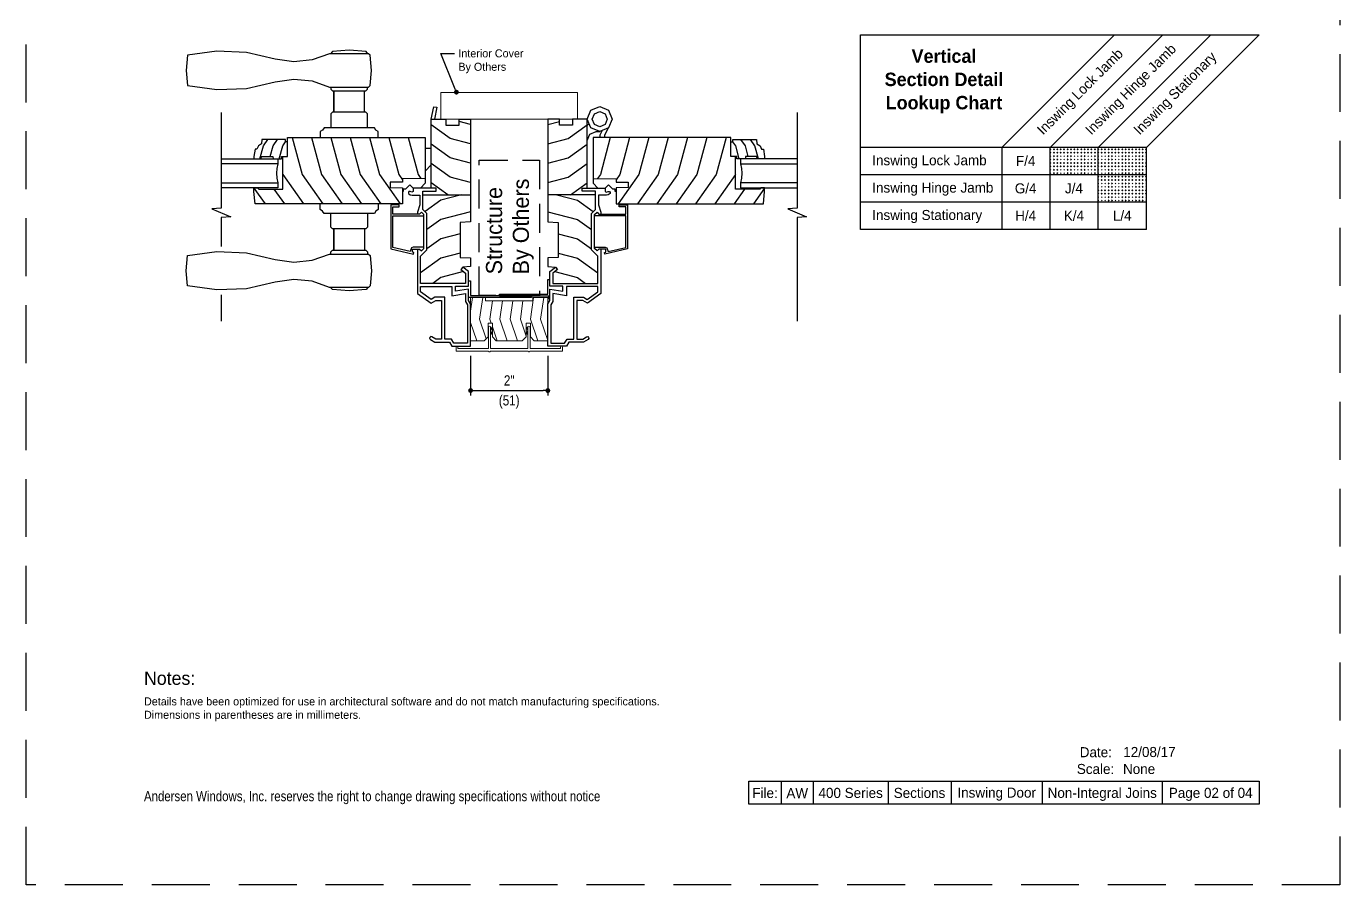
# Model space of a CAD drawing. Extents: x 0 to 204, y 0 to 88.
# Drawn here: x 34 to 68, y 44 to 66.22 of the extents above; entities that cross this region are included whole.
import ezdxf

# ---------------------------------------------------------------- set-up
doc = ezdxf.new("R2010")
doc.units = 0
doc.header["$LTSCALE"] = 6
doc.header["$MEASUREMENT"] = 0
doc.set_wipeout_variables(frame=1)
doc.linetypes.add('DASHED', pattern=[0.75, 0.5, -0.25])
doc.linetypes.add('HIDDEN2', pattern=[0.1875, 0.125, -0.0625])
doc.layers.get('0').update_dxf_attribs({"linetype": 'CONTINUOUS'})
doc.layers.get('Defpoints').update_dxf_attribs({"linetype": 'CONTINUOUS'})
for name, color, linetype in [('A-ANNO-DIMS', 3, 'CONTINUOUS'), ('A-ANNO-TEXT', 4, 'CONTINUOUS'), ('A-DETL-MBND', 8, 'CONTINUOUS')]:
    doc.layers.add(name, color=color, linetype=linetype)
doc.layers.add('A-DETL-MCUT', color=6, linetype='CONTINUOUS', lineweight=20)
doc.layers.add('A-DETL-PATT', color=8, linetype='CONTINUOUS', lineweight=5)
doc.layers.add('PLOT VIEW', color=1, linetype='DASHED', plot=False)
doc.styles.add('ADF Text', font='FRABK.TTF', dxfattribs={"width": 0.85})
doc.dimstyles.new('ADF 3 inches equals 1 foot', dxfattribs={"dimtxt": 0.265625, "dimasz": 0.125, "dimexe": 0.125, "dimexo": 0.25, "dimgap": 0.125, "dimtad": 1, "dimdec": 6, "dimzin": 3, "dimdsep": 46, "dimlunit": 4, "dimtxsty": 'ADF Text', "dimblk": 'DOT', "dimcen": 0, "dimclrd": 256, "dimclre": 256, "dimclrt": 256, "dimadec": 0, "dimazin": 0, "dimtfac": 0.7, "dimtdec": 6, "dimtix": 1, "dimtmove": 0, "dimatfit": 0, "dimldrblk": 'DOT', "dimfxl": 0, "dimfrac": 1, "dimtolj": 1, "dimtzin": 4, "dimlwd": -1, "dimlwe": -1, "dimarcsym": 0})

# ---------------------------------------------------------------- blocks, each defined once
blk = doc.blocks.new('2inch Mull Cover')
at = {"layer": 'A-DETL-MCUT'}
for points in [[(0.493, -1.89, 1), (0.493, -1.838), (-0.059, -1.838), (-0.059, -0.866), (0.493, -0.866, 1), (0.493, -0.814), (-0.059, -0.814), (-0.059, -0.024), (-0.024, -0.024, 1.000026), (-0.024, 0.023), (-0.126, 0.023), (-0.126, -0.817, 1), (-0.126, -0.863), (-0.126, -1.841, 1), (-0.126, -1.887), (-0.126, -2.727), (-0.024, -2.727, 1), (-0.024, -2.68), (-0.059, -2.68), (-0.059, -1.89), (0.493, -1.89)], [(0.343, -0.866), (0.319, -0.886, 1), (0.339, -0.908), (0.39, -0.866)], [(0.452, -0.866), (0.428, -0.886, 1), (0.448, -0.908), (0.5, -0.865)], [(0.343, -1.838), (0.319, -1.817, -1), (0.339, -1.795), (0.39, -1.838)], [(0.452, -1.838), (0.428, -1.817, -1), (0.448, -1.795), (0.5, -1.838)]]:
    blk.add_lwpolyline(points, format="xyb", dxfattribs=at)
blk.add_lwpolyline([(0.24, -0.915), (0.593, -0.915), (0.593, -0.804), (0.24, -0.804), (0.14, -0.704), (0.14, -0.352), (1.265, -0.352), (1.265, -0.742), (1.171, -0.742), (1.171, -1.961), (1.265, -1.961), (1.265, -2.352), (0.14, -2.352), (0.14, -1.999), (0.24, -1.899), (0.593, -1.899), (0.593, -1.788), (0.24, -1.788), (0.14, -1.688), (0.14, -1.015)], close=True, dxfattribs=at)
for points in [[(0.343, -0.814), (0.332, -0.804)], [(0.379, -0.804), (0.39, -0.814)], [(0.452, -0.814), (0.441, -0.804)], [(0.488, -0.804), (0.5, -0.814)], [(0.343, -1.89), (0.332, -1.899)], [(0.379, -1.899), (0.39, -1.89)], [(0.452, -1.89), (0.441, -1.899)], [(0.488, -1.899), (0.5, -1.889)]]:
    blk.add_lwpolyline(points, dxfattribs=at)
at = {"layer": 'A-DETL-PATT'}
for points in [[(0.614, -0.352), (0.14, -0.51)], [(1.265, -0.665), (0.702, -0.586), (0.192, -0.756)], [(1.265, -0.402), (0.91, -0.352)], [(0.505, -0.915), (0.14, -1.037)], [(1.171, -0.915), (0.702, -0.849), (0.593, -0.886)], [(1.171, -1.179), (0.702, -1.113), (0.14, -1.3)], [(1.171, -1.442), (0.702, -1.376), (0.14, -1.564)], [(1.171, -1.706), (0.702, -1.64), (0.258, -1.788)], [(1.265, -1.983), (0.702, -1.903), (0.14, -2.091)], [(1.265, -2.246), (0.702, -2.166), (0.147, -2.352)]]:
    blk.add_lwpolyline(points, dxfattribs=at)
blk = doc.blocks.new('_DOT')
at = {"color": 0, "linetype": 'ByBlock'}
blk.add_line((-0.5, 0), (-1, 0), dxfattribs=at)
at = {"color": 0, "linetype": 'ByBlock', "const_width": 0.5}
blk.add_lwpolyline([(-0.25, 0, 1), (0.25, 0, 1)], format="xyb", close=True, dxfattribs=at)
blk = doc.blocks.new('*D143')
at = {"layer": 'A-ANNO-DIMS', "transparency": 16777216}
for p, q in [((45.501, 57.687), (45.501, 56.666)), ((47.501, 57.687), (47.501, 56.666)), ((45.626, 56.791), (47.376, 56.791))]:
    blk.add_line(p, q, dxfattribs=at)
at = {"layer": 'Defpoints', "color": 0, "transparency": 16777216}
for p in [(45.501, 57.937), (47.501, 57.937), (47.501, 56.791)]:
    blk.add_point(p, dxfattribs=at)
at = {"layer": 'A-ANNO-DIMS', "transparency": 16777216, "xscale": 0.125, "yscale": 0.125, "zscale": 0.125, "rotation": 180}
blk.add_blockref('_DOT', (45.501, 56.791), dxfattribs=at)
at = {"layer": 'A-ANNO-DIMS', "transparency": 16777216, "xscale": 0.125, "yscale": 0.125, "zscale": 0.125}
blk.add_blockref('_DOT', (47.501, 56.791), dxfattribs=at)
at = {"layer": 'A-ANNO-DIMS', "transparency": 16777216, "attachment_point": 5, "style": 'ADF Text'}
for s, insert, char_height in [('\\A1;2"', (46.501, 57.052), 0.2656), ('\\A1;\\f [;\\fFranklin Gothic Book;(51)\\f]', (46.501, 56.497), 0.26562)]:
    blk.add_mtext(s, dxfattribs=dict(at, insert=insert, char_height=char_height))
blk = doc.blocks.new('400 Series Join Details')
at = {"layer": 'PLOT VIEW'}
blk.add_lwpolyline([(0, 88), (68, 88), (68, 0), (0, 0)], close=True, dxfattribs=at)
at = {"layer": 'A-ANNO-TEXT', "line_spacing_factor": 1.04, "style": 'ADF Text'}
for s, insert, char_height, width, attachment_point in [('{\\W1;Notes:}', (6.094, 11.033), 0.6875, 51.39159, 1), ('Andersen Windows, Inc. reserves the right to change drawing specifications without notice', (6.094, 4.167), 0.52083, 27.81901, 7)]:
    blk.add_mtext(s, dxfattribs=dict(at, insert=insert, char_height=char_height, width=width, attachment_point=attachment_point))
at = {"layer": 'A-ANNO-TEXT', "style": 'ADF Text'}
for s, insert, char_height, width, attachment_point in [('\\pi-1.25,l1.25,t1.25;{\\W1;Details have been optimized for use in architectural software and do not match manufacturing specifications.\\PDimensions in parentheses are in millimeters.}', (6.094, 9.699), 0.416667, 46.70555, 1), ('\\pi0.084198;{\\W1;Date:\\P\\pi-0.065756;Scale:}', (54.456, 5.725), 0.52083, 1.80988, 7), ('{\\W1;12/08/17\\P1 1/2" (38) = 1\' (305)}', (56.793, 5.585), 0.52083, 7.33772, 7)]:
    blk.add_mtext(s, dxfattribs=dict(at, insert=insert, char_height=char_height, width=width, attachment_point=attachment_point))
blk = doc.blocks.new('AW Elevation Scale')
blk.add_wipeout([(-5.243, 3.213), (-1.395, 3.213), (-1.395, 2.737), (-5.243, 2.737)]).dxf.layer = 'A-ANNO-TEXT'
at = {"layer": 'A-ANNO-TEXT', "insert": (-5.081, 2.862), "char_height": 0.2604, "width": 1.56424, "attachment_point": 7, "style": 'ADF Text'}
blk.add_mtext('{\\W1;None}', dxfattribs=at)
blk = doc.blocks.new('table block out')
at = {"layer": 'A-ANNO-DIMS'}
h = blk.add_hatch(dxfattribs=at)
h.set_pattern_fill('CROSS', color=145, scale=0.25, angle=45)
h.set_pattern_definition([(45, (-1309.33933, 110.48738), (7e-18, 0.0883883476), [0.03125, -0.09375]), (135, (-1309.317235, 110.48738), (-0.0883883476, 1e-17), [0.03125, -0.09375])])
h.paths.add_polyline_path([(1.25, 0.708), (0, 0.708), (0, 0), (1.25, 0)])
blk = doc.blocks.new('400 Series Interior Casing 27')
at = {"layer": 'A-DETL-MCUT', "color": 145}
blk.add_lwpolyline([(0, 0.688), (-3.531, 0.688), (-3.531, 0), (0, 0)], close=True, dxfattribs=at)
blk = doc.blocks.new('Interior Cover By Others')
at = {"layer": 'A-ANNO-TEXT', "color": 145}
for p, q in [((0.284, -0.313), (-0.428, 1.46)), ((-0.428, 1.46), (0.283, 1.46))]:
    blk.add_line(p, q, dxfattribs=at)
at = {"layer": 'A-ANNO-TEXT', "color": 145, "xscale": 0.2499999999999998, "yscale": 0.2499999999999998, "zscale": 0.2499999999999998, "rotation": 291.8682697234898}
blk.add_blockref('_DOT', (0.377, -0.545), dxfattribs=at)
at = {"layer": 'A-ANNO-TEXT', "color": 145, "insert": (0.477, 1.671), "char_height": 0.41667, "width": 5.27451, "attachment_point": 1, "style": 'ADF Text'}
blk.add_mtext('\\pi-1.25,l1.25,t1.25;{\\W1;Interior Cover\\PBy Others}', dxfattribs=at)

msp = doc.modelspace()

# ---------------------------------------------------------------- linework, layer by layer
at = {"layer": 'A-ANNO-TEXT'}
for p, q in [((55.5944584, 60.9592163), (55.5944584, 65.9999985)), ((55.5944584, 65.9999985), (65.9166686, 65.9999985)), ((59.2508864, 63.0842163), (62.1666686, 65.9999985)), ((60.5008864, 63.0842163), (63.4166686, 65.9999985)), ((61.7508864, 63.0842163), (64.6666686, 65.9999985)), ((63.0008864, 63.0842163), (65.9166686, 65.9999985)), ((63.0008864, 63.0842163), (55.5944584, 63.0842163)), ((59.2508864, 63.0842163), (59.2508864, 60.9592163)), ((60.5008864, 60.9592163), (60.5008864, 63.0842163)), ((61.7508864, 60.9592163), (61.7508864, 63.0842163)), ((63.0008864, 60.9592163), (63.0008864, 63.0842163)), ((63.0008864, 62.3758829), (55.5944584, 62.3758829)), ((63.0008864, 61.6675496), (55.5944584, 61.6675496)), ((63.0008864, 60.9592163), (55.5944584, 60.9592163)), ((53.5399249, 46.6804882), (53.5399249, 46.0833318)), ((54.3732582, 46.6804882), (54.3732582, 46.0833318)), ((56.3066291, 46.6804882), (56.3066291, 46.0833318)), ((57.9393762, 46.6804882), (57.9393762, 46.0833318)), ((60.3002565, 46.6804882), (60.3002565, 46.0833318)), ((63.4037756, 46.6804882), (63.4037756, 46.0833318))]:
    msp.add_line(p, q, dxfattribs=at)
msp.add_lwpolyline([(52.7065915, 46.6804882), (65.9166686, 46.6804882), (65.9166686, 46.0833318), (52.7065915, 46.0833318)], close=True, dxfattribs=at)
at = {"layer": 'A-DETL-MBND', "color": 145}
for p, q in [((41.9650257, 64.5434985), (41.9650257, 63.9934985)), ((42.7550257, 63.9934985), (42.7550257, 64.5434985)), ((48.5170258, 63.649381), (48.5699124, 63.7021918)), ((40.5160258, 62.6624985), (39.0470898, 62.6624985)), ((52.4860258, 62.6624985), (53.9549618, 62.6624985)), ((44.3290258, 62.2804985), (44.3290258, 62.1554985)), ((39.0470898, 62.1624985), (40.5160258, 62.1624985)), ((43.7350258, 61.9504265), (43.7662758, 61.9504265)), ((43.7662758, 61.9504265), (43.7662758, 62.0129265)), ((43.7662758, 62.0129265), (43.8287758, 62.0129265)), ((43.8287758, 62.0129265), (43.9310825, 62.1164622)), ((44.0160258, 62.0304985), (43.9310825, 62.1164622)), ((44.3290258, 62.1554985), (44.2062745, 62.0304985)), ((53.9549618, 62.1624985), (52.4860258, 62.1624985)), ((41.9650257, 60.4244985), (41.9650257, 60.9744985)), ((42.7550257, 60.9744985), (42.7550257, 60.4244985))]:
    msp.add_line(p, q, dxfattribs=at)
for points in [[(38.9325303, 64.5782262), (39.6993065, 64.6117965), (40.4472132, 64.7841572), (40.9226749, 64.8513999), (41.4004829, 64.8035987), (41.8532006, 64.6434985), (42.858802, 64.6434985), (42.9036297, 64.6845644), (42.9380257, 65.0764985), (42.9036297, 65.4684326), (42.858802, 65.5094985), (41.8532006, 65.5094985), (41.4004829, 65.3493982), (40.9226749, 65.301597), (40.4472132, 65.3688397), (39.6993065, 65.5412005), (38.9325303, 65.5747708), (38.1724218, 65.4684326), (38.1380257, 65.0764985), (38.1724218, 64.6845644)], [(49.0713489, 63.58923), (48.8440258, 63.4950697), (48.6167027, 63.58923), (48.5225425, 63.8165531), (48.6167027, 64.0438761), (48.8440258, 64.1380364), (49.0713489, 64.0438761), (49.1655091, 63.8165531)], [(48.9832551, 63.6773237), (48.8440258, 63.6196531), (48.7047965, 63.6773237), (48.6471258, 63.8165531), (48.7047965, 63.9557824), (48.8440258, 64.0134531), (48.9832551, 63.9557824), (49.0409258, 63.8165531)], [(40.6410258, 62.0064985), (40.6410258, 62.8494985), (40.7660258, 62.8494985), (40.7660258, 63.3434985), (44.3290258, 63.3434985), (44.3290258, 62.2804985), (43.7350258, 62.2701302), (43.7350258, 62.1864985), (43.4220258, 62.181035), (43.4220258, 62.0429619), (43.7350258, 62.0374985), (43.7350258, 61.6244985), (39.9220258, 61.6244985), (39.8910258, 61.9434985), (39.8910258, 62.0374985), (39.9850258, 62.0374985), (40.0160258, 62.0064985)], [(52.3610258, 62.0064985), (52.3610258, 62.8494985), (52.2360258, 62.8494985), (52.2360258, 63.3434985), (48.6730258, 63.3434985), (48.6730258, 62.2804985), (49.2670258, 62.2701302), (49.2670258, 62.1864985), (49.5800258, 62.181035), (49.5800258, 62.0429619), (49.2670258, 62.0374985), (49.2670258, 61.6244985), (53.0800258, 61.6244985), (53.1110258, 61.9434985), (53.1110258, 62.0374985), (53.0170258, 62.0374985), (52.9860258, 62.0064985)], [(38.9325303, 60.3897708), (39.6993065, 60.3562005), (40.4472132, 60.1838397), (40.9226749, 60.116597), (41.4004829, 60.1643982), (41.8532006, 60.3244985), (42.858802, 60.3244985), (42.9036297, 60.2834326), (42.9380257, 59.8914985), (42.9036297, 59.4995644), (42.858802, 59.4584985), (41.8532006, 59.4584985), (41.4004829, 59.6185987), (40.9226749, 59.6663999), (40.4472132, 59.5991572), (39.6993065, 59.4267965), (38.9325303, 59.3932262), (38.1724218, 59.4995644), (38.1380257, 59.8914985), (38.1724218, 60.2834326)], [(45.0044373, 58.1244985), (44.8310258, 58.1244985), (44.8310258, 59.2044985), (44.577427, 59.2044985), (44.4810946, 59.1488809), (44.2060258, 59.3414861), (44.2060258, 59.4844985), (45.0140258, 59.4844985), (45.0140258, 59.2441126), (45.3710258, 59.3006559), (45.3710258, 59.0991693), (45.4210258, 59.0125667), (45.4210258, 58.0174985), (45.0662138, 58.0174985)], [(47.9976143, 58.1244985), (48.1710258, 58.1244985), (48.1710258, 59.2044985), (48.4246246, 59.2044985), (48.520957, 59.1488809), (48.7960258, 59.3414861), (48.7960258, 59.4844985), (47.9880258, 59.4844985), (47.9880258, 59.2441126), (47.6310258, 59.3006559), (47.6310258, 59.0991693), (47.5810258, 59.0125667), (47.5810258, 58.0174985), (47.9358378, 58.0174985)]]:
    msp.add_lwpolyline(points, close=True, dxfattribs=at)
for points in [[(42.8449983, 65.5094985), (42.7965739, 65.5655661), (42.3600257, 65.5974985), (41.9234775, 65.5655661), (41.8750531, 65.5094985)], [(41.8850257, 64.6434985), (41.8850257, 64.5884985), (41.9300257, 64.5434985), (42.7900257, 64.5434985), (42.8350257, 64.5884985), (42.8350257, 64.6434985)], [(41.9650257, 63.9934985), (41.9650257, 64.5434985)], [(42.7550257, 63.9934985), (42.7550257, 64.5434985)], [(39.0470898, 63.9842093), (39.0470898, 61.5149304), (38.8031427, 61.4929547), (39.2910369, 61.2891649), (39.0470898, 61.2671891), (39.0470898, 60.5147708)], [(42.8350257, 63.5934985), (42.8350257, 63.9484985), (42.7900257, 63.9934985), (41.9300257, 63.9934985), (41.8850257, 63.9484985), (41.8850257, 63.5934985)], [(44.4850258, 63.8124985), (44.5484176, 64.1367318), (44.6269311, 64.1213815), (44.5665405, 63.8124985)], [(53.9549618, 63.9842093), (53.9549618, 61.5149304), (53.7110147, 61.4929547), (54.1989089, 61.2891649), (53.9549618, 61.2671891), (53.9549618, 58.5891923)], [(43.1100257, 63.3434985), (43.1100257, 63.4934985), (43.0480431, 63.5315158), (43.0100257, 63.5934985), (41.7100257, 63.5934985), (41.6720084, 63.5315158), (41.6100257, 63.4934985), (41.6100257, 63.3434985)], [(44.4850258, 62.0304985), (44.4850258, 63.8124985), (44.8610258, 63.8124985), (44.8610258, 63.6564985), (45.2028502, 63.6564985), (45.2028502, 63.8124985), (45.5010258, 63.8124985), (45.5010258, 61.1574389), (45.2350258, 61.1434985), (45.2350258, 60.2364985), (45.5010258, 60.222558), (45.5010258, 60.0022858), (45.303024, 59.9870688)], [(45.5010258, 63.1750739), (44.9716124, 63.3154019), (44.4850258, 63.6635107)], [(45.5010258, 63.6750739), (45.2028502, 63.7541093)], [(48.5170258, 62.0304985), (48.5170258, 63.8124985), (48.1410258, 63.8124985), (48.1410258, 63.6564985), (47.7992014, 63.6564985), (47.7992014, 63.8124985), (47.5010258, 63.8124985), (47.5010258, 61.1574389), (47.7670258, 61.1434985), (47.7670258, 60.2364985), (47.5010258, 60.222558), (47.5010258, 60.0022858), (47.6990276, 59.9870688)], [(47.5010258, 63.6750739), (47.7992014, 63.7541093)], [(47.5010258, 63.1750739), (48.0304392, 63.3154019), (48.5170258, 63.6635107)], [(48.9740258, 63.3434985), (48.9740258, 63.4103031), (49.0713489, 63.58923)], [(40.0080135, 63.1239425), (39.9685705, 63.0354985), (39.9220258, 63.0354985), (39.8910258, 62.8494985), (39.8910258, 62.7874985), (40.0816015, 62.7874985), (40.0870258, 62.8494985), (40.3830258, 62.8494985), (40.3884501, 62.7874985), (40.6046015, 62.7874985), (40.6100258, 62.8494985), (40.7660258, 62.8494985), (40.7660258, 63.2254985), (40.7090258, 63.2254985), (40.7090258, 63.2874985), (40.0986496, 63.2874985), (40.0889873, 63.1770589), (40.0080135, 63.1239425)], [(40.048122, 62.7874985), (40.1384945, 63.1284453), (40.2522827, 63.2874985)], [(40.3145559, 62.8494985), (40.3884945, 63.1284453), (40.5022827, 63.2874985)], [(40.8852064, 63.3434985), (41.1410258, 62.3783727), (41.6803547, 61.6244985)], [(41.3852064, 63.3434985), (41.6410258, 62.3783727), (42.1803547, 61.6244985)], [(41.8852064, 63.3434985), (42.1410258, 62.3783727), (42.6803547, 61.6244985)], [(42.3852064, 63.3434985), (42.6410258, 62.3783727), (43.1803547, 61.6244985)], [(42.8852064, 63.3434985), (43.1410258, 62.3783727), (43.6803547, 61.6244985)], [(43.3852064, 63.3434985), (43.6410258, 62.3783727), (43.7350258, 62.2469794)], [(43.8852064, 63.3434985), (44.1410258, 62.3783727), (44.2124952, 62.2784727)], [(48.5170258, 63.2590697), (48.5861486, 63.4259469), (48.7530258, 63.4950697), (48.8440258, 63.4950697)], [(49.1168452, 63.3434985), (48.8610258, 62.3783727), (48.7895564, 62.2784727)], [(48.8560258, 63.3434985), (48.8560258, 63.4103031), (48.9190315, 63.5261381)], [(49.6168452, 63.3434985), (49.3610258, 62.3783727), (49.2670258, 62.2469794)], [(50.1168452, 63.3434985), (49.8610258, 62.3783727), (49.3216969, 61.6244985)], [(50.6168452, 63.3434985), (50.3610258, 62.3783727), (49.8216969, 61.6244985)], [(51.1168452, 63.3434985), (50.8610258, 62.3783727), (50.3216969, 61.6244985)], [(51.6168452, 63.3434985), (51.3610258, 62.3783727), (50.8216969, 61.6244985)], [(52.1168452, 63.3434985), (51.8610258, 62.3783727), (51.3216969, 61.6244985)], [(52.9940381, 63.1239425), (53.0334811, 63.0354985), (53.0800258, 63.0354985), (53.1110258, 62.8494985), (53.1110258, 62.7874985), (52.9204501, 62.7874985), (52.9150258, 62.8494985), (52.6190258, 62.8494985), (52.6136015, 62.7874985), (52.3974501, 62.7874985), (52.3920258, 62.8494985), (52.2360258, 62.8494985), (52.2360258, 63.2254985), (52.2930258, 63.2254985), (52.2930258, 63.2874985), (52.903402, 63.2874985), (52.9130643, 63.1770589), (52.9940381, 63.1239425)], [(52.6874957, 62.8494985), (52.6135571, 63.1284453), (52.4997689, 63.2874985)], [(52.9539296, 62.7874985), (52.8635571, 63.1284453), (52.7497689, 63.2874985)], [(40.548122, 62.7874985), (40.6384945, 63.1284453), (40.7090258, 63.227034)], [(44.4850258, 63.0509985), (44.3290257, 63.0509985)], [(45.5010258, 62.6750739), (44.9716124, 62.8154019), (44.4850258, 63.1635107)], [(47.5010258, 62.6750739), (48.0304392, 62.8154019), (48.5170258, 63.1635107)], [(52.4539296, 62.7874985), (52.3635571, 63.1284453), (52.2930258, 63.227034)], [(39.0470898, 62.7874985), (40.5160258, 62.7874985), (40.5160258, 62.6624985), (40.4893875, 62.5403822), (40.4804081, 62.4124985), (40.4893875, 62.2846148), (40.5160258, 62.1624985), (40.5160258, 62.0374985), (39.0470898, 62.0374985)], [(44.4850258, 62.6339873), (44.3290257, 62.4644985)], [(45.5010258, 62.1750739), (44.9716124, 62.3154019), (44.4850258, 62.6635107)], [(47.5010258, 62.1750739), (48.0304392, 62.3154019), (48.5170258, 62.6635107)], [(53.9549618, 62.7874985), (52.4860258, 62.7874985), (52.4860258, 62.6624985), (52.5126641, 62.5403822), (52.5216435, 62.4124985), (52.5126641, 62.2846148), (52.4860258, 62.1624985), (52.4860258, 62.0374985), (53.9549618, 62.0374985)], [(40.6410258, 62.3783727), (41.1803547, 61.6244985)], [(48.6730258, 62.2804985), (48.6730258, 62.1554985), (48.7957771, 62.0304985), (48.9860258, 62.0304985), (49.0709691, 62.1164622), (49.1732758, 62.0129265), (49.2357758, 62.0129265), (49.2357758, 61.9504265), (49.2670258, 61.9504265)], [(52.3610258, 62.3783727), (51.8216969, 61.6244985)], [(39.8910258, 62.0289225), (40.1803547, 61.6244985)], [(40.4070682, 62.0064985), (40.6803547, 61.6244985)], [(44.1260258, 60.4531077), (44.1260258, 59.2998408), (44.476957, 59.0541161), (44.598863, 59.1244985), (44.7510258, 59.1244985), (44.7510258, 58.1244985), (44.598863, 58.1244985), (44.5002089, 58.1814564), (44.469338, 58.1863092), (44.4443828, 58.1674996), (44.4405708, 58.136483), (44.4602089, 58.1121744), (44.577427, 58.0444985), (44.9582493, 58.0444985), (45.0200258, 57.9374985), (45.5010258, 57.9374985), (45.5010258, 59.0340027), (45.4510258, 59.1206052), (45.4510258, 59.4145731), (45.1140258, 59.3611976), (45.1140258, 59.4887408), (45.4510258, 59.4887408), (45.4510258, 59.8684751), (45.303024, 59.9870688), (45.252999, 59.9246389), (45.3710258, 59.8300641), (45.3710258, 59.5644985), (44.2060258, 59.5644985), (44.2060258, 60.2722183), (44.3695281, 60.4357206), (44.3695281, 61.3764948), (44.2660258, 61.4799971), (44.2660258, 61.9504985), (44.6100258, 61.9504985), (44.6100258, 62.0304985), (44.0160258, 62.0304985), (44.0160258, 61.940564), (43.9817825, 61.9207936), (43.9375247, 61.9463459), (43.9065252, 61.9463449), (43.8910258, 61.9194985), (43.8910258, 61.8916336), (43.936408, 61.8549305), (43.9850258, 61.8437168), (44.1860258, 61.8437168), (44.1860258, 61.5991068), (44.1260249, 61.4051526), (44.1260249, 61.3591077)], [(44.9138182, 61.8567485), (44.4850258, 62.1635107)], [(48.8760258, 60.4531077), (48.8760258, 59.2998408), (48.5250946, 59.0541161), (48.4031886, 59.1244985), (48.2510258, 59.1244985), (48.2510258, 58.1244985), (48.4031886, 58.1244985), (48.5018427, 58.1814564), (48.5327136, 58.1863092), (48.5576688, 58.1674996), (48.5614808, 58.136483), (48.5418427, 58.1121744), (48.4246246, 58.0444985), (48.0438023, 58.0444985), (47.9820258, 57.9374985), (47.5010258, 57.9374985), (47.5010258, 59.0340027), (47.5510258, 59.1206052), (47.5510258, 59.4145731), (47.8880258, 59.3611976), (47.8880258, 59.4887408), (47.5510258, 59.4887408), (47.5510258, 59.8684751), (47.6990276, 59.9870688), (47.7490526, 59.9246389), (47.6310258, 59.8300641), (47.6310258, 59.5644985), (48.7960258, 59.5644985), (48.7960258, 60.2722183), (48.6325235, 60.4357206), (48.6325235, 61.3764948), (48.7360258, 61.4799971), (48.7360258, 61.9504985), (48.3920258, 61.9504985), (48.3920258, 62.0304985), (48.9860258, 62.0304985), (48.9860258, 61.940564), (49.0202691, 61.9207936), (49.0645269, 61.9463459), (49.0955264, 61.9463449), (49.1110258, 61.9194985), (49.1110258, 61.8916336), (49.0656436, 61.8549305), (49.0170258, 61.8437168), (48.8160258, 61.8437168), (48.8160258, 61.5991068), (48.8760268, 61.4051526), (48.8760268, 61.3591077)], [(48.0882334, 61.8567485), (48.5170258, 62.1635107)], [(52.5949834, 62.0064985), (52.3216969, 61.6244985)], [(53.1110258, 62.0289225), (52.8216969, 61.6244985)], [(43.1100257, 61.6244985), (43.1100257, 61.4744985), (43.0480431, 61.4364812), (43.0100257, 61.3744985), (41.7100257, 61.3744985), (41.6720084, 61.4364812), (41.6100257, 61.4744985), (41.6100257, 61.6244985)], [(44.2895281, 60.5001077), (44.0140873, 60.5001077), (43.9712388, 60.4828948), (43.9348563, 60.3923273), (43.4850258, 60.4938615), (43.4850258, 61.3121077), (44.2895281, 61.3121077), (44.2895281, 61.3433577), (44.2281862, 61.4046996), (44.1825943, 61.3591077), (43.4850258, 61.3591077), (43.4850258, 61.5464985), (43.6570265, 61.5464985), (43.6570265, 61.5934985), (43.4380258, 61.5934985), (43.4380258, 60.4562877), (44.0218036, 60.3245195), (44.0315089, 60.3675173), (44.0010258, 60.3743978), (44.0010258, 60.4531077), (44.1825943, 60.4531077), (44.2281862, 60.4075158), (44.2895281, 60.4688577), (44.2895281, 61.3121077)], [(44.2660258, 61.8567485), (45.5010258, 61.8567485)], [(45.2688656, 61.8567485), (44.7327258, 61.7146375), (44.3238786, 61.4221443)], [(48.7360258, 61.8567485), (47.5010258, 61.8567485)], [(47.733186, 61.8567485), (48.2693258, 61.7146375), (48.678173, 61.4221443)], [(48.7125235, 60.5001077), (48.9879643, 60.5001077), (49.0308128, 60.4828948), (49.0671953, 60.3923273), (49.5170258, 60.4938615), (49.5170258, 61.3121077), (48.7125235, 61.3121077), (48.7125235, 61.3433577), (48.7738654, 61.4046996), (48.8194573, 61.3591077), (49.5170258, 61.3591077), (49.5170258, 61.5464985), (49.3450251, 61.5464985), (49.3450251, 61.5934985), (49.5640258, 61.5934985), (49.5640258, 60.4562877), (48.980248, 60.3245195), (48.9705427, 60.3675173), (49.0010258, 60.3743978), (49.0010258, 60.4531077), (48.8194573, 60.4531077), (48.7738654, 60.4075158), (48.7125235, 60.4688577), (48.7125235, 61.3121077)], [(42.8350257, 61.3744985), (42.8350257, 61.0194985), (42.7900257, 60.9744985), (41.9300257, 60.9744985), (41.8850257, 61.0194985), (41.8850257, 61.3744985)], [(45.5010258, 61.4182856), (44.7327258, 61.2146375), (44.3695281, 60.9548024)], [(47.5010258, 61.4182856), (48.2693258, 61.2146375), (48.6325235, 60.9548024)], [(41.9650257, 60.9744985), (41.9650257, 60.4244985)], [(42.7550257, 60.9744985), (42.7550257, 60.4244985)], [(45.2350258, 60.8477788), (44.7327258, 60.7146375), (44.3695281, 60.4548024)], [(47.7670258, 60.8477788), (48.2693258, 60.7146375), (48.6325235, 60.4548024)], [(41.8850257, 60.3244985), (41.8850257, 60.3794985), (41.9300257, 60.4244985), (42.7900257, 60.4244985), (42.8350257, 60.3794985), (42.8350257, 60.3244985)], [(45.2350258, 60.3477788), (44.7327258, 60.2146375), (44.2060258, 59.8378313)], [(47.7670258, 60.3477788), (48.2693258, 60.2146375), (48.7960258, 59.8378313)], [(45.3206083, 59.8704636), (44.7327258, 59.7146375), (44.5228614, 59.5644985)], [(47.6814433, 59.8704636), (48.2693258, 59.7146375), (48.4791903, 59.5644985)], [(45.4510258, 59.6325265), (45.5010258, 59.6325265), (45.5010258, 59.2525265), (47.0760258, 59.2525265), (47.0760258, 59.2025265), (45.4510258, 59.2025265)], [(47.5510258, 59.1432531), (47.5312442, 59.1674451), (47.5312442, 59.2307676), (46.2510258, 59.2310536), (46.2510258, 59.2810536), (47.5029478, 59.2807676), (47.5029478, 59.6610638), (47.5510258, 59.6610638)], [(39.0470898, 59.2682262), (39.0470898, 58.5891923)], [(42.8449983, 59.4584985), (42.7965739, 59.4024308), (42.3600257, 59.3704985), (41.9234775, 59.4024308), (41.8750531, 59.4584985)]]:
    msp.add_lwpolyline(points, dxfattribs=at)
at = {"layer": 'A-DETL-MBND', "color": 145, "const_width": 0.0000001}
for points in [[(40.1410258, 62.6624985), (40.1410258, 62.1624985)], [(40.3302244, 62.1624985), (40.3302244, 62.2014985), (40.4491581, 62.2495967), (40.4491581, 62.5754002), (40.3302244, 62.6234985), (40.3302244, 62.6624985)], [(52.6718272, 62.1624985), (52.6718272, 62.2014985), (52.5528935, 62.2495967), (52.5528935, 62.5754002), (52.6718272, 62.6234985), (52.6718272, 62.6624985)], [(52.8610258, 62.6624985), (52.8610258, 62.1624985)]]:
    msp.add_lwpolyline(points, dxfattribs=at)
at = {"layer": 'A-DETL-MBND', "color": 145, "linetype": 'HIDDEN2'}
msp.add_lwpolyline([(45.7197758, 59.2499985), (45.7197758, 62.7499985), (47.2822758, 62.7499985), (47.2822758, 59.2499985)], close=True, dxfattribs=at)

# ---------------------------------------------------------------- block references
at = {"layer": 'A-ANNO-TEXT', "xscale": 0.5, "yscale": 0.5, "zscale": 0.5}
for name, p in [('400 Series Join Details', (34.000002, 43.9999985)), ('Interior Cover By Others', (44.9464672, 64.7866007))]:
    msp.add_blockref(name, p, dxfattribs=at)
at = {"layer": 'A-DETL-MBND'}
for p in [(60.5008864, 62.3758829), (61.7508864, 62.3758829), (61.7508864, 61.6675496)]:
    msp.add_blockref('table block out', p, dxfattribs=at)
at = {"layer": 'A-DETL-MCUT'}
msp.add_blockref('400 Series Interior Casing 27', (48.2657758, 63.8124985), dxfattribs=at)
at = {"layer": 'A-DETL-MCUT', "rotation": 90}
msp.add_blockref('2inch Mull Cover', (45.1495257, 57.9374985), dxfattribs=at)

# ---------------------------------------------------------------- texts
at = {"layer": 'A-ANNO-TEXT', "line_spacing_factor": 1.04, "style": 'ADF Text'}
for s, insert, char_height, width, attachment_point in [('\\A1;{\\fFranklin Gothic Book|b1|i0|c0|p34;\\W1;Vertical\\PSection Detail\\PLookup Chart}', (57.7556051, 64.7921074), 0.347222222, 4.322293416, 5), ('\\A1;\\pt0.26042;{\\W1;Inswing Lock Jamb}', (55.8989747, 62.5425496), 0.260416667, 3.327274698, 7), ('\\A1;\\pt0.26042;{\\W1;F/4}', (59.8696739, 62.7300496), 0.260416667, 1.237574993, 5), ('\\A1;\\pt0.26042;{\\W1;Inswing Hinge Jamb}', (55.8989747, 61.8342163), 0.260416667, 3.290516784, 7), ('\\A1;\\pt0.26042;{\\W1;G/4}', (59.8696739, 62.0217163), 0.260416667, 1.237574993, 5), ('\\A1;\\pt0.26042;{\\W1;J/4}', (61.1196739, 62.0217163), 0.260416667, 1.237574993, 5), ('\\A1;\\pt0.26042;{\\W1;Inswing Stationary}', (55.8989747, 61.1258829), 0.260416667, 3.327274698, 7), ('\\A1;\\pt0.26042;{\\W1;H/4}', (59.8696739, 61.3133829), 0.260416667, 1.237574993, 5), ('\\A1;\\pt0.26042;{\\W1;K/4}', (61.1196739, 61.3133829), 0.260416667, 1.237574993, 5), ('\\A1;\\pt0.26042;{\\W1;L/4}', (62.3696739, 61.3133829), 0.260416667, 1.237574993, 5)]:
    msp.add_mtext(s, dxfattribs=dict(at, insert=insert, char_height=char_height, width=width, attachment_point=attachment_point))
at = {"layer": 'A-ANNO-TEXT', "char_height": 0.260416667, "width": 3.932978596, "attachment_point": 7, "rotation": 45, "line_spacing_factor": 1.04, "style": 'ADF Text'}
for s, insert in [('\\A1;\\pt0.26042;{\\W1;Inswing Hinge Jamb}', (61.6258864, 63.3342163)), ('\\A1;\\pt0.26042;{\\W1;Inswing Lock Jamb}', (60.3758864, 63.3342163)), ('\\A1;\\pt0.26042;{\\W1;Inswing Stationary}', (62.8758864, 63.3342163))]:
    msp.add_mtext(s, dxfattribs=dict(at, insert=insert))
at = {"layer": 'A-ANNO-TEXT', "color": 145, "insert": (45.9004844, 59.7979816), "char_height": 0.416666667, "width": 2.639998845, "attachment_point": 1, "rotation": 90, "style": 'ADF Text'}
msp.add_mtext('\\pi-1.25,l1.25,t1.25;{\\W1;Structure\\PBy Others}', dxfattribs=at)
at = {"layer": 'A-ANNO-TEXT', "attachment_point": 8, "style": 'ADF Text'}
for s, insert, char_height, width in [('{\\W1;File:}', (53.1232582, 46.2401408), 0.260416667, 0.833333333), ('{\\W1;AW}', (53.9565915, 46.2401408), 0.26041667, 0.833333333), ('{\\W1;400 Series}', (55.3399436, 46.2427592), 0.260416667, 1.933370854), ('{\\W1;Sections}', (57.1230026, 46.2427592), 0.260416667, 1.632747151), ('{\\W1;Inswing Door}', (59.1198164, 46.1756585), 0.260416667, 3.05477181), ('{\\W1;Non-Integral Joins}', (61.8520161, 46.1692283), 0.260416667, 3.103519109), ('{\\W1;Page 02 of 04}', (64.6602221, 46.1692283), 0.260416667, 2.512893023)]:
    msp.add_mtext(s, dxfattribs=dict(at, insert=insert, char_height=char_height, width=width))

# ---------------------------------------------------------------- dimensions: what is measured, and where the dimension line sits
at = {"layer": 'A-ANNO-DIMS'}
dim = msp.add_linear_dim(base=(47.5010258, 56.7911782), p1=(45.5010258, 57.9374985), p2=(47.5010258, 57.9374985), dimstyle='ADF 3 inches equals 1 foot', override={"dimpost": '\\X\\f'}, dxfattribs=at)
dim.commit()
dim.dimension.update_dxf_attribs({"geometry": '*D143', "text_midpoint": (46.5010258, 56.7911782)})

# ---------------------------------------------------------------- next in the draw order: block references
msp.add_blockref('AW Elevation Scale', (67.4715167, 43.9999985))

doc.saveas('drawing.dxf')
